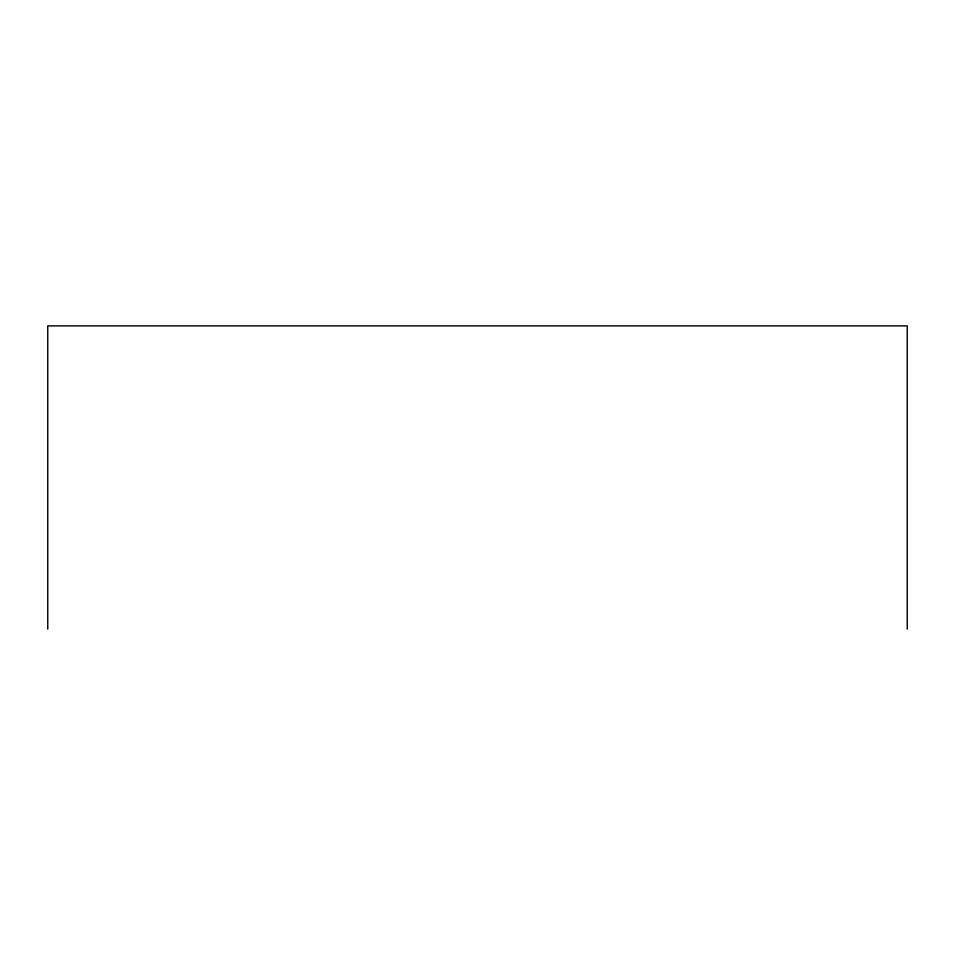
<?xml version="1.0" encoding="UTF-8"?>
<svg xmlns="http://www.w3.org/2000/svg" width="955" height="955" viewBox="0 0 955 955"><rect width="100%" height="100%" fill="white"/><g stroke="black" fill="none" stroke-linecap="round" stroke-linejoin="round"><path stroke-width="1.43" d="M907.25 629.118L907.25 325.882L47.75 325.882L47.75 629.118"/></g></svg>
